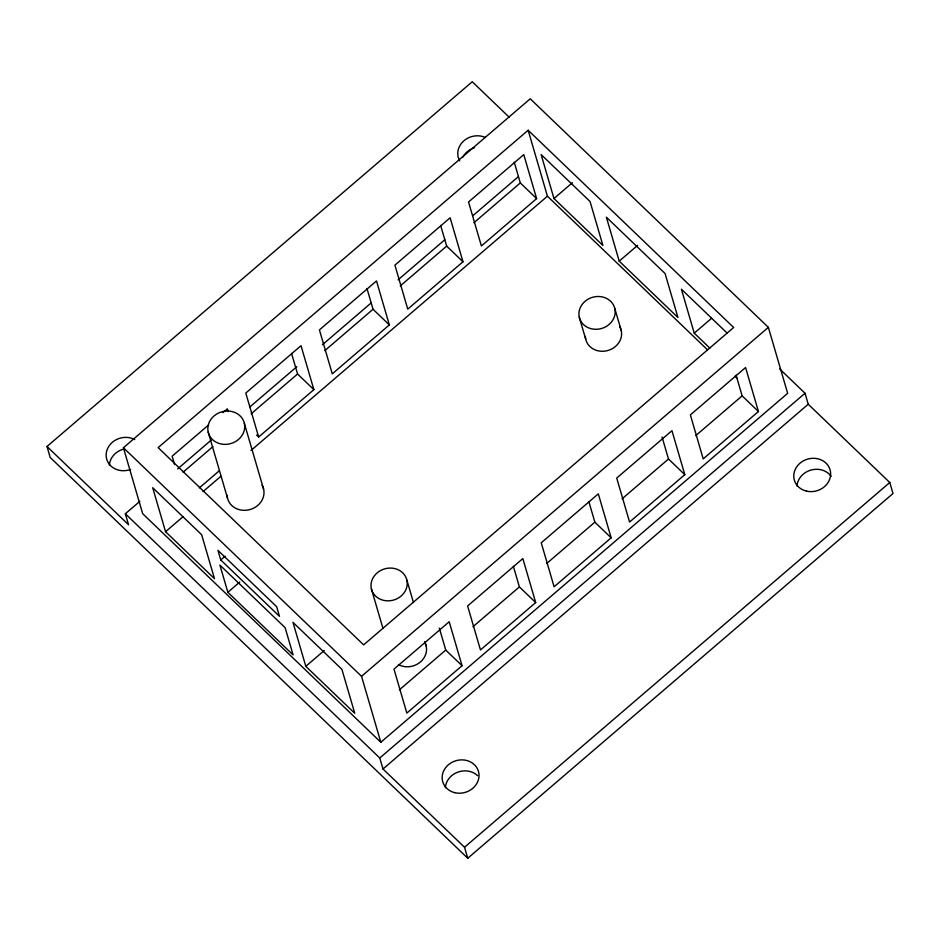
<?xml version="1.0" encoding="UTF-8"?>
<svg xmlns="http://www.w3.org/2000/svg" width="940" height="940" viewBox="0 0 940 940"><rect width="100%" height="100%" fill="white"/><g stroke="black" fill="none" stroke-linecap="round" stroke-linejoin="round"><path stroke-width="1.41" d="M779.683 368.927L805.016 393.249L808.236 404.235L889.781 482.514L893 493.512L467.756 858.255L50.22 457.486L47 446.488L472.244 81.745L509.315 117.324M123.41 447.745L530.242 98.794L768.368 327.355L787.661 393.32L380.829 742.271L142.692 513.71L123.41 447.745L361.536 676.318L380.829 742.271M528.151 130.237L158.132 447.616L363.639 644.864L733.658 327.496L528.151 130.237L547.433 196.201L707.385 349.727M208.598 424.951L172.149 456.206L174.57 464.454M222.968 412.625L227.386 408.841L228.185 411.591M47 446.488L128.557 524.767L125.337 513.78L139.813 501.361M177.66 468.896L211.054 440.249M250.017 406.832L296.77 366.729M322.373 344.769L371.359 302.762M398.066 279.838L444.832 239.735M472.656 215.871L518.293 176.72M183.065 472.209L212.887 446.629M251.168 413.788L297.569 374.003L291.541 353.381M324.747 350.679L373.039 309.26L367.011 288.651M400.287 285.889L446.676 246.104L440.649 225.483M473.924 222.733L520.313 182.936L514.286 162.326M199.374 487.86L219.255 470.811M258.653 437.018L313.878 389.654L301.012 345.685L245.787 393.049L258.653 437.018L256.608 435.067M389.348 324.911L332.278 373.862L319.424 329.893L376.494 280.942L389.348 324.911L373.039 309.26M462.985 261.755L407.76 309.119L394.906 265.151L450.131 217.786L462.985 261.755L446.676 246.104M536.623 198.599L481.397 245.963L468.531 201.994L523.768 154.618L536.623 198.599L520.313 182.936M203.052 491.585L220.876 476.286M250.968 450.483L547.433 196.201M165.558 531.699L152.691 487.719L201.63 534.684L214.484 578.664L165.558 531.699L182.877 516.836M553.977 198.528L541.123 154.559L590.05 201.524L602.916 245.493L553.977 198.528L572.389 182.736M220.747 559.958L217.939 550.346L276.654 606.7L279.462 616.323L220.747 559.958L225.083 556.245M227.856 592.282L219.901 565.069L285.137 627.697L293.092 654.898L227.856 592.282L239.77 582.06M619.225 261.144L606.359 217.175L665.085 273.528L677.94 317.509L619.225 261.144L637.625 245.352M305.817 666.331L292.963 622.351L341.89 669.315L354.756 713.295L305.817 666.331L324.23 650.539M709.865 348.153L694.249 333.16L711.58 318.296M361.536 676.318L768.368 327.355M399.359 689.854L445.748 650.069L439.321 628.073M472.996 626.698L519.385 586.901L513.357 566.291M546.575 563.589L594.856 522.17L588.828 501.549M622.104 498.799L668.493 459.002L662.066 437.018M695.741 435.643L742.13 395.846L736.102 375.236M462.057 665.72L406.832 713.084L393.978 669.116L449.203 621.751L462.057 665.72L445.748 650.069M535.694 602.564L480.469 649.928L467.603 605.959L522.84 558.583L535.694 602.564L519.385 586.901M611.164 537.821L554.106 586.772L541.24 542.803L598.31 493.853L611.164 537.821L594.856 522.17M684.802 474.665L629.577 522.029L616.722 478.061L671.947 430.685L684.802 474.665L668.493 459.002M758.439 411.497L703.214 458.873L690.36 414.904L745.584 367.528L758.439 411.497L742.13 395.846M467.756 858.255L464.536 847.257L382.991 768.991L379.772 757.993L805.016 393.249M382.991 768.991L808.236 404.235M464.536 847.257L889.781 482.514M727.196 333.16L681.394 289.191L694.249 333.16M734.927 376.164L737.054 378.197M297.569 374.003L313.878 389.654M125.337 513.78L379.772 757.993M614.819 308.59A18.283 16.215 -16.3 0 1 591.307 328.753A18.283 16.215 -16.3 0 1 585.021 301.352A18.283 16.215 -16.3 0 1 614.819 308.59L621.246 330.575M579.287 317.215L585.714 339.199M406.903 580.144A18.283 16.215 -16.3 0 1 383.403 600.308A18.283 16.215 -16.3 0 1 377.116 572.918A18.283 16.215 -16.3 0 1 406.903 580.144L413.471 602.599M424.962 641.891L426.196 646.097M371.37 588.769L382.862 628.061M244.341 423.317A18.6 16.497 -16.3 0 1 220.43 443.833A18.6 16.497 -16.3 0 1 214.038 415.962A18.6 16.497 -16.3 0 1 244.341 423.317L263.635 489.27M208.198 432.083L227.492 498.047M262.06 485.263A18.6 16.497 -16.3 0 1 250.04 509.539A18.6 16.497 -16.3 0 1 227.116 495.18M424.645 642.149A18.283 16.215 -16.3 0 1 420.45 661.948A18.283 16.215 -16.3 0 1 398.431 664.639M619.695 326.627A18.283 16.215 -16.3 0 1 607.875 350.503A18.283 16.215 -16.3 0 1 585.35 336.379M109.392 465.112A18.6 16.497 -16.3 0 1 124.115 448.956M462.832 157.145A18.6 16.497 -16.3 0 1 474.559 147.686M796.991 486.015A18.6 16.497 -16.3 0 1 810.938 470.071A18.6 16.497 -16.3 0 1 831.125 476.333M445.384 787.602A18.6 16.497 -16.3 0 1 457.78 772.151A18.6 16.497 -16.3 0 1 477.602 775.688M459.695 160.869A18.6 16.497 -16.3 0 1 463.526 141.118A18.6 16.497 -16.3 0 1 485.346 137.475M130.613 469.424A18.6 16.497 -16.3 0 1 106.29 453.033A18.6 16.497 -16.3 0 1 134.761 439.568M454.748 792.667A18.6 16.497 -16.3 0 0 478.66 772.163A18.6 16.497 -16.3 0 0 448.356 764.808A18.6 16.497 -16.3 0 0 454.748 792.667M806.356 491.079A18.6 16.497 -16.3 0 0 830.267 470.576A18.6 16.497 -16.3 0 0 799.964 463.22A18.6 16.497 -16.3 0 0 806.356 491.079"/></g></svg>
